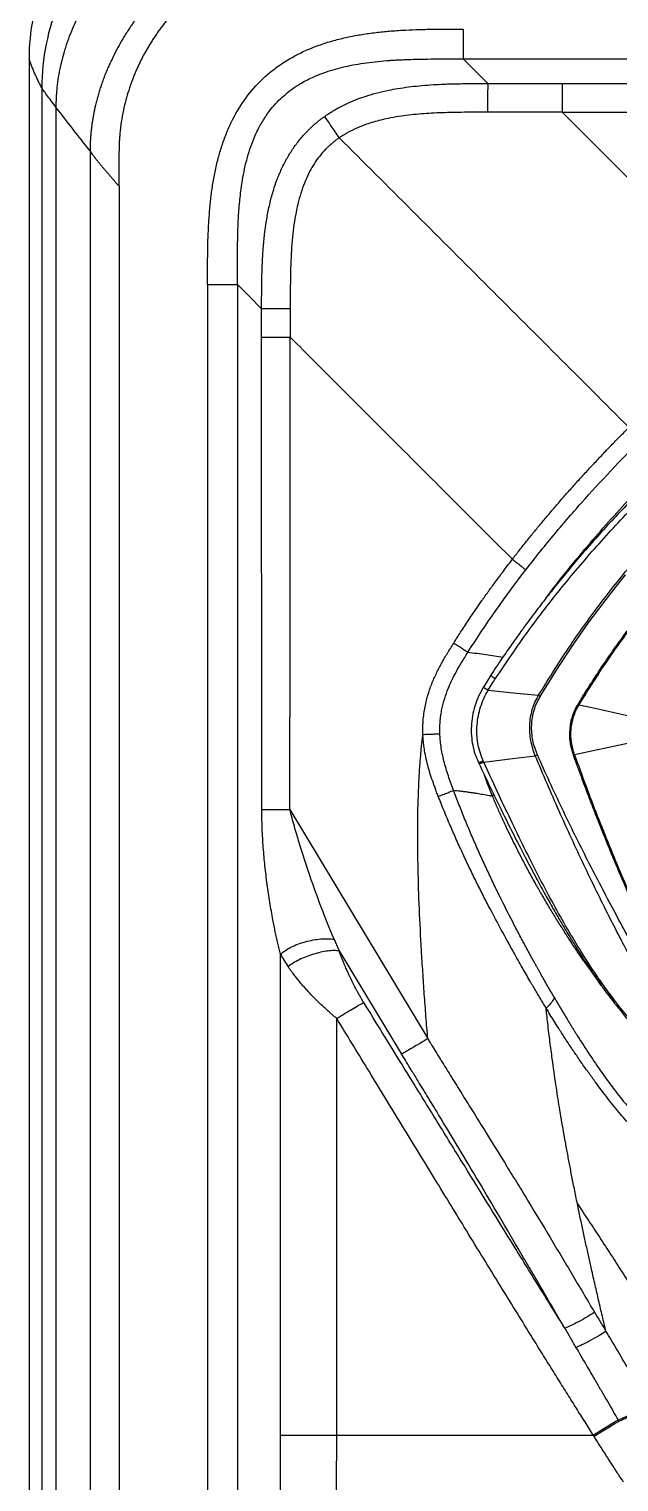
# Model space of a CAD drawing. Extents: x 0 to 84, y -21 to 126.
# Drawn here: x 0 to 8.49, y 54.56 to 75.48 of the extents above; entities that cross this region are included whole.
import ezdxf

# ---------------------------------------------------------------- set-up
doc = ezdxf.new("R2010")
doc.units = 0
doc.header["$MEASUREMENT"] = 0
doc.layers.add('1', color=4, linetype='Continuous')

# ---------------------------------------------------------------- blocks, each defined once
blk = doc.blocks.new('PRODIGY')
at = {"layer": '1', "color": 4, "linetype": 'Continuous', "lineweight": 25}
blk.add_line((0, 75.05), (0, 2.999), dxfattribs=at)
at = {"layer": '1', "color": 3, "linetype": 'Continuous', "lineweight": 25}
for p, q in [((6.248, 75.05), (39.402, 75.05)), ((6.248, 75.05), (6.603, 74.695)), ((0.184, 74.633), (0.184, 3.416)), ((0.387, 74.357), (0.387, 3.693)), ((0.878, 73.724), (0.878, 4.326)), ((1.296, 73.215), (1.296, 4.835)), ((2.57, 71.802), (2.57, 39.025)), ((3, 71.802), (3, 39.025)), ((3.348, 71.042), (3.348, 71.453)), ((3.351, 64.24), (3.348, 71.042)), ((6.646, 66.175), (6.541, 66.004)), ((7.335, 65.886), (7.36, 65.871)), ((8.614, 65.192), (7.853, 65.03)), ((6.466, 64.926), (6.475, 64.908)), ((7.288, 65.016), (7.318, 65.029)), ((7.838, 65.025), (7.852, 65.03)), ((6.672, 64.434), (6.689, 64.46)), ((3.755, 64.241), (5.74, 60.942)), ((3.621, 55.234), (3.621, 62.157)), ((4.466, 62.205), (5.364, 60.72)), ((8.078, 61.931), (8.077, 61.946)), ((4.429, 55.234), (4.429, 61.233)), ((8.492, 55.436), (8.482, 55.454)), ((3.621, 55.234), (3.621, 55.222)), ((4.429, 55.234), (8.122, 55.234))]:
    blk.add_line(p, q, dxfattribs=at)
at = {"layer": '1', "color": 3, "linetype": 'Continuous', "lineweight": 25, "flags": 128}
for points in [[(3, 71.802), (3.174, 71.628), (3.348, 71.453)], [(7.36, 65.871), (7.609, 66.271), (7.843, 66.626), (8.061, 66.937), (8.26, 67.205), (8.436, 67.432), (8.587, 67.62)], [(6.649, 66.175), (6.647, 66.176), (6.647, 66.174), (6.652, 66.17), (6.659, 66.164), (6.669, 66.157), (6.682, 66.148), (6.697, 66.138), (6.713, 66.127)], [(6.609, 65.958), (7.015, 65.918), (7.335, 65.886)], [(8.684, 65.575), (8.423, 65.633), (8.254, 65.671), (8.085, 65.709), (7.916, 65.746)], [(6.546, 64.924), (6.961, 64.975), (7.288, 65.016)], [(7.716, 56.766), (7.714, 56.769), (7.713, 56.771)]]:
    blk.add_lwpolyline(points, dxfattribs=at)
at = {"layer": '1', "color": 4, "linetype": 'Continuous', "lineweight": 25}
blk.add_open_spline([(2.999, 78.05), (2.803, 78.05), (2.41, 78.011), (1.844, 77.839), (1.322, 77.56), (0.865, 77.185), (0.489, 76.727), (0.21, 76.206), (0.039, 75.639), (0, 75.247), (0, 75.05)], degree=3, dxfattribs=at)
at = {"layer": '1', "color": 3, "linetype": 'Continuous', "lineweight": 25}
for points, knots in [([(3.416, 77.866), (3.205, 77.866), (2.993, 77.845), (2.579, 77.762), (2.375, 77.7), (1.985, 77.538), (1.798, 77.437), (1.446, 77.202), (1.118, 76.932), (0.848, 76.604), (0.613, 76.252), (0.512, 76.065), (0.35, 75.674), (0.288, 75.471), (0.205, 75.056), (0.184, 74.845), (0.184, 74.633)], [0, 0, 0, 0, 0.125, 0.125, 0.25, 0.25, 0.375, 0.375, 0.5, 0.625, 0.625, 0.75, 0.75, 0.875, 0.875, 1, 1, 1, 1]), ([(3.693, 77.663), (3.682, 77.663), (3.66, 77.663), (3.626, 77.662), (3.592, 77.661), (3.557, 77.66), (3.521, 77.658), (3.485, 77.655), (3.448, 77.652), (3.411, 77.648), (3.336, 77.64), (3.217, 77.623), (3.067, 77.592), (2.909, 77.55), (2.744, 77.498), (2.587, 77.437), (2.392, 77.35), (2.167, 77.231), (1.808, 76.998), (1.398, 76.651), (1.051, 76.242), (0.819, 75.883), (0.694, 75.646), (0.608, 75.45), (0.549, 75.296), (0.5, 75.143), (0.458, 74.985), (0.427, 74.832), (0.408, 74.704), (0.398, 74.609), (0.393, 74.543), (0.389, 74.478), (0.387, 74.417), (0.387, 74.376), (0.387, 74.357)], [0, 0, 0, 0, 0.006446, 0.013017, 0.019711, 0.026531, 0.033476, 0.040547, 0.047745, 0.055071, 0.062524, 0.09179, 0.12504, 0.152059, 0.187559, 0.226427, 0.25008, 0.312586, 0.375093, 0.499999, 0.624908, 0.687415, 0.749921, 0.781182, 0.812441, 0.846473, 0.87496, 0.908277, 0.937477, 0.950939, 0.963919, 0.97642, 0.988446, 1, 1, 1, 1]), ([(3.035, 76.872), (3.023, 76.866), (3.001, 76.856), (2.967, 76.839), (2.933, 76.822), (2.9, 76.805), (2.867, 76.788), (2.834, 76.77), (2.801, 76.752), (2.768, 76.733), (2.736, 76.714), (2.703, 76.695), (2.671, 76.676), (2.639, 76.656), (2.607, 76.636), (2.575, 76.615), (2.544, 76.594), (2.513, 76.573), (2.481, 76.551), (2.45, 76.529), (2.42, 76.507), (2.389, 76.485), (2.359, 76.462), (2.328, 76.438), (2.298, 76.415), (2.268, 76.391), (2.238, 76.366), (2.209, 76.342), (2.179, 76.317), (2.15, 76.291), (2.121, 76.266), (2.092, 76.24), (2.063, 76.213), (2.035, 76.186), (2.006, 76.159), (1.978, 76.132), (1.919, 76.074), (1.832, 75.983), (1.721, 75.857), (1.615, 75.728), (1.534, 75.618), (1.473, 75.531), (1.431, 75.468), (1.39, 75.405), (1.351, 75.341), (1.314, 75.277), (1.277, 75.212), (1.243, 75.147), (1.21, 75.081), (1.189, 75.037), (1.178, 75.015)], [0, 0, 0, 0, 0.014028, 0.028053, 0.042075, 0.056098, 0.070123, 0.084151, 0.098184, 0.112224, 0.12627, 0.140327, 0.154393, 0.168472, 0.182564, 0.196672, 0.210795, 0.224937, 0.239097, 0.253279, 0.267481, 0.281707, 0.295957, 0.310233, 0.324536, 0.338868, 0.353231, 0.367625, 0.382052, 0.396514, 0.411011, 0.425546, 0.440118, 0.454731, 0.469384, 0.48408, 0.49882, 0.562091, 0.624853, 0.687215, 0.749288, 0.777729, 0.805999, 0.834109, 0.862068, 0.889888, 0.917579, 0.945153, 0.972623, 1, 1, 1, 1]), ([(3.176, 76.512), (3.165, 76.507), (3.145, 76.498), (3.113, 76.484), (3.083, 76.47), (3.052, 76.455), (3.021, 76.44), (2.991, 76.424), (2.961, 76.408), (2.93, 76.392), (2.901, 76.376), (2.871, 76.359), (2.841, 76.342), (2.812, 76.324), (2.76, 76.293), (2.688, 76.246), (2.597, 76.183), (2.507, 76.116), (2.421, 76.047), (2.336, 75.974), (2.255, 75.899), (2.176, 75.821), (2.11, 75.752), (2.057, 75.693), (2.016, 75.644), (1.976, 75.595), (1.936, 75.546), (1.898, 75.495), (1.86, 75.444), (1.836, 75.409), (1.824, 75.392)], [0, 0, 0, 0, 0.019178, 0.038354, 0.057531, 0.07671, 0.095895, 0.115088, 0.134291, 0.153506, 0.172736, 0.191983, 0.21125, 0.230538, 0.249851, 0.312367, 0.375243, 0.437807, 0.50024, 0.562581, 0.625145, 0.687742, 0.750157, 0.785845, 0.82151, 0.857167, 0.89283, 0.928514, 0.964232, 1, 1, 1, 1]), ([(1.824, 75.392), (1.818, 75.383), (1.806, 75.364), (1.788, 75.337), (1.77, 75.309), (1.752, 75.282), (1.735, 75.254), (1.718, 75.225), (1.701, 75.197), (1.685, 75.168), (1.664, 75.132), (1.64, 75.087), (1.613, 75.035), (1.587, 74.981), (1.562, 74.928), (1.546, 74.892), (1.538, 74.874)], [0, 0, 0, 0, 0.05543, 0.110875, 0.16634, 0.221832, 0.277356, 0.33292, 0.38853, 0.44419, 0.499909, 0.600347, 0.700538, 0.800519, 0.900327, 1, 1, 1, 1]), ([(2.57, 71.802), (2.57, 71.871), (2.57, 72.008), (2.571, 72.219), (2.575, 72.424), (2.583, 72.631), (2.596, 72.83), (2.615, 73.033), (2.641, 73.229), (2.676, 73.424), (2.72, 73.613), (2.774, 73.797), (2.838, 73.974), (2.937, 74.199), (3.089, 74.458), (3.28, 74.687), (3.454, 74.845), (3.643, 74.991), (3.906, 75.144), (4.193, 75.259), (4.437, 75.33), (4.626, 75.373), (4.821, 75.408), (5.017, 75.434), (5.22, 75.454), (5.419, 75.466), (5.626, 75.474), (5.831, 75.478), (6.041, 75.48), (6.179, 75.48), (6.248, 75.48)], [0, 0, 0, 0, 0.033346, 0.066619, 0.101642, 0.132793, 0.166579, 0.1982, 0.231145, 0.262299, 0.294064, 0.324669, 0.355362, 0.384929, 0.44333, 0.499987, 0.528386, 0.55692, 0.615118, 0.675319, 0.705812, 0.737692, 0.768916, 0.801827, 0.833366, 0.867208, 0.898416, 0.933379, 0.966658, 1, 1, 1, 1]), ([(6.248, 75.48), (6.248, 75.435), (6.248, 75.39), (6.248, 75.304), (6.248, 75.262), (6.248, 75.186), (6.248, 75.152), (6.248, 75.094), (6.248, 75.069), (6.248, 75.05)], [0, 0, 0, 0, 0.25, 0.25, 0.5, 0.5, 0.75, 0.75, 1, 1, 1, 1]), ([(0.184, 74.633), (0.179, 74.643), (0.169, 74.661), (0.154, 74.689), (0.14, 74.716), (0.126, 74.744), (0.113, 74.772), (0.1, 74.799), (0.087, 74.827), (0.075, 74.855), (0.063, 74.883), (0.052, 74.91), (0.041, 74.938), (0.03, 74.966), (0.02, 74.994), (0.01, 75.022), (0.003, 75.041), (0, 75.05)], [0, 0, 0, 0, 0.066019, 0.132131, 0.198335, 0.264633, 0.331022, 0.397505, 0.464079, 0.530746, 0.597506, 0.664358, 0.731302, 0.798338, 0.865467, 0.932687, 1, 1, 1, 1]), ([(1.178, 75.015), (1.173, 75.004), (1.162, 74.98), (1.146, 74.946), (1.131, 74.911), (1.116, 74.876), (1.102, 74.841), (1.088, 74.806), (1.075, 74.771), (1.062, 74.736), (1.049, 74.701), (1.037, 74.666), (1.026, 74.631), (1.014, 74.596), (1.004, 74.561), (0.993, 74.526), (0.983, 74.491), (0.974, 74.455), (0.965, 74.42), (0.955, 74.379), (0.944, 74.331), (0.933, 74.277), (0.923, 74.223), (0.914, 74.168), (0.905, 74.114), (0.898, 74.059), (0.892, 74.003), (0.887, 73.948), (0.883, 73.892), (0.88, 73.836), (0.878, 73.78), (0.878, 73.742), (0.878, 73.724)], [0, 0, 0, 0, 0.028661, 0.057205, 0.085636, 0.113958, 0.142175, 0.170288, 0.1983, 0.226212, 0.254027, 0.281748, 0.30938, 0.336927, 0.364395, 0.391788, 0.419109, 0.446361, 0.473545, 0.500663, 0.541918, 0.583188, 0.624502, 0.665872, 0.707295, 0.748802, 0.790405, 0.832101, 0.873916, 0.91586, 0.957908, 1, 1, 1, 1]), ([(3, 71.802), (3, 71.84), (3, 71.914), (3, 72.02), (3, 72.117), (3, 72.204), (3.001, 72.283), (3.002, 72.352), (3.003, 72.413), (3.004, 72.466), (3.005, 72.509), (3.006, 72.545), (3.007, 72.572), (3.007, 72.591), (3.01, 72.678), (3.018, 72.842), (3.04, 73.088), (3.072, 73.313), (3.111, 73.509), (3.167, 73.722), (3.236, 73.911), (3.327, 74.096), (3.403, 74.223), (3.498, 74.349), (3.591, 74.451), (3.689, 74.541), (3.79, 74.62), (3.919, 74.704), (4.043, 74.768), (4.169, 74.823), (4.324, 74.881), (4.556, 74.945), (4.864, 74.999), (5.086, 75.021), (5.223, 75.031), (5.274, 75.034), (5.356, 75.038), (5.47, 75.043), (5.616, 75.047), (5.795, 75.049), (6.01, 75.05), (6.165, 75.05), (6.248, 75.05)], [0, 0, 0, 0, 0.020703, 0.039696, 0.057014, 0.072686, 0.086742, 0.099207, 0.110109, 0.119469, 0.127309, 0.133647, 0.138498, 0.141873, 0.14378, 0.185667, 0.230083, 0.276529, 0.307568, 0.337634, 0.394803, 0.41548, 0.448451, 0.474342, 0.499973, 0.522741, 0.545709, 0.569074, 0.605169, 0.620657, 0.642874, 0.694169, 0.750084, 0.810586, 0.814429, 0.823649, 0.83834, 0.858643, 0.884737, 0.916835, 0.955171, 1, 1, 1, 1]), ([(1.538, 74.874), (1.534, 74.865), (1.526, 74.847), (1.515, 74.819), (1.504, 74.792), (1.493, 74.764), (1.477, 74.722), (1.457, 74.667), (1.426, 74.573), (1.391, 74.454), (1.355, 74.303), (1.326, 74.142), (1.31, 74.009), (1.302, 73.911), (1.298, 73.848), (1.296, 73.785), (1.296, 73.743), (1.296, 73.722)], [0, 0, 0, 0, 0.0248, 0.049697, 0.074693, 0.099789, 0.124988, 0.187651, 0.249576, 0.375255, 0.500511, 0.644276, 0.786705, 0.840088, 0.893413, 0.946708, 1, 1, 1, 1]), ([(4.256, 74.222), (4.263, 74.227), (4.279, 74.238), (4.302, 74.254), (4.326, 74.269), (4.35, 74.285), (4.375, 74.3), (4.401, 74.316), (4.427, 74.331), (4.454, 74.346), (4.51, 74.376), (4.603, 74.421), (4.726, 74.472), (4.864, 74.52), (5.013, 74.563), (5.165, 74.598), (5.367, 74.635), (5.567, 74.66), (5.779, 74.677), (5.959, 74.687), (6.158, 74.693), (6.38, 74.695), (6.528, 74.695), (6.603, 74.695)], [0, 0, 0, 0, 0.011321, 0.022822, 0.03451, 0.04639, 0.058468, 0.07075, 0.083241, 0.095947, 0.108874, 0.161717, 0.222613, 0.273937, 0.341765, 0.413145, 0.466016, 0.594711, 0.662246, 0.727172, 0.816963, 0.907975, 1, 1, 1, 1]), ([(6.603, 74.695), (6.603, 74.674), (6.603, 74.648), (6.602, 74.589), (6.602, 74.555), (6.602, 74.484), (6.602, 74.445), (6.602, 74.365), (6.602, 74.323), (6.601, 74.282)], [0, 0, 0, 0, 0.25, 0.25, 0.5, 0.5, 0.75, 0.75, 1, 1, 1, 1]), ([(6.603, 74.695), (6.687, 74.695), (6.866, 74.695), (7.118, 74.694), (7.391, 74.694), (7.57, 74.694), (7.676, 74.694)], [0, 0, 0, 0, 0.236028, 0.498661, 0.703823, 1, 1, 1, 1]), ([(7.676, 74.694), (8.939, 74.693), (11.337, 74.692), (13.736, 74.69), (14.873, 74.689)], [0, 0, 0, 0, 0.526167, 1, 1, 1, 1]), ([(7.676, 74.694), (7.676, 74.673), (7.676, 74.647), (7.676, 74.588), (7.676, 74.555), (7.676, 74.483), (7.676, 74.445), (7.676, 74.365), (7.676, 74.324), (7.676, 74.282)], [0, 0, 0, 0, 0.25, 0.25, 0.5, 0.5, 0.75, 0.75, 1, 1, 1, 1]), ([(0.386, 74.357), (0.363, 74.387), (0.316, 74.449), (0.255, 74.53), (0.204, 74.6), (0.19, 74.622), (0.184, 74.633)], [0, 0, 0, 0, 0.250447, 0.500724, 0.750678, 1, 1, 1, 1]), ([(6.601, 74.282), (6.546, 74.281), (6.435, 74.281), (6.268, 74.281), (6.107, 74.278), (5.948, 74.274), (5.797, 74.268), (5.647, 74.258), (5.503, 74.244), (5.356, 74.226), (5.21, 74.201), (5.075, 74.172), (4.959, 74.141), (4.875, 74.114), (4.811, 74.09), (4.763, 74.072), (4.717, 74.052), (4.672, 74.031), (4.628, 74.01), (4.586, 73.987), (4.545, 73.964), (4.505, 73.939), (4.479, 73.922), (4.466, 73.913)], [0, 0, 0, 0, 0.075827, 0.150769, 0.227815, 0.295964, 0.367743, 0.434343, 0.501757, 0.56499, 0.636405, 0.703796, 0.752943, 0.800073, 0.823697, 0.846926, 0.869777, 0.892268, 0.914417, 0.936244, 0.957769, 0.979013, 1, 1, 1, 1]), ([(7.676, 74.282), (7.65, 74.282), (7.547, 74.282), (7.368, 74.282), (7.125, 74.282), (6.869, 74.282), (6.691, 74.282), (6.601, 74.282)], [0, 0, 0, 0, 0.0723104, 0.2874142, 0.501148, 0.7505739, 1, 1, 1, 1]), ([(7.676, 74.282), (8.264, 74.282), (9.448, 74.282), (11.009, 74.283), (12.82, 74.283), (14.035, 74.283), (14.872, 74.283)], [0, 0, 0, 0, 0.2451601, 0.4935115, 0.6509115, 1, 1, 1, 1]), ([(10.536, 71.422), (10.061, 71.898), (9.585, 72.373), (8.632, 73.326), (8.154, 73.804), (7.676, 74.282)], [0, 0, 0, 0, 0.5, 0.5, 1, 1, 1, 1]), ([(3.348, 71.453), (3.348, 71.49), (3.348, 71.564), (3.349, 71.674), (3.35, 71.782), (3.352, 71.925), (3.358, 72.101), (3.373, 72.377), (3.403, 72.649), (3.452, 72.91), (3.499, 73.102), (3.557, 73.281), (3.627, 73.451), (3.703, 73.604), (3.793, 73.751), (3.892, 73.885), (3.976, 73.979), (4.037, 74.04), (4.07, 74.072), (4.105, 74.103), (4.141, 74.134), (4.178, 74.164), (4.216, 74.194), (4.243, 74.213), (4.256, 74.222)], [0, 0, 0, 0, 0.03639, 0.072502, 0.108323, 0.143837, 0.212816, 0.282731, 0.416946, 0.481941, 0.545306, 0.61258, 0.666678, 0.727256, 0.781103, 0.837036, 0.890727, 0.905981, 0.921322, 0.936768, 0.95234, 0.968055, 0.983935, 1, 1, 1, 1]), ([(4.466, 73.913), (4.446, 73.943), (4.426, 73.972), (4.387, 74.029), (4.368, 74.057), (4.332, 74.11), (4.315, 74.136), (4.283, 74.182), (4.269, 74.203), (4.256, 74.222)], [0, 0, 0, 0, 0.25, 0.25, 0.5, 0.5, 0.75, 0.75, 1, 1, 1, 1]), ([(4.466, 73.913), (4.46, 73.909), (4.447, 73.9), (4.428, 73.886), (4.409, 73.872), (4.39, 73.857), (4.372, 73.842), (4.354, 73.827), (4.337, 73.812), (4.319, 73.796), (4.302, 73.78), (4.286, 73.764), (4.244, 73.723), (4.182, 73.652), (4.105, 73.544), (4.036, 73.426), (3.975, 73.295), (3.922, 73.153), (3.877, 73), (3.841, 72.835), (3.812, 72.662), (3.791, 72.479), (3.776, 72.288), (3.767, 72.088), (3.762, 71.883), (3.76, 71.671), (3.76, 71.527), (3.76, 71.454)], [0, 0, 0, 0, 0.008924, 0.017815, 0.026676, 0.035508, 0.044316, 0.053102, 0.061869, 0.070619, 0.079356, 0.088082, 0.0968, 0.145052, 0.194161, 0.245633, 0.299256, 0.356046, 0.416107, 0.478661, 0.54561, 0.613219, 0.686795, 0.761304, 0.83821, 0.917337, 1, 1, 1, 1]), ([(8.636, 69.744), (8.29, 70.09), (7.944, 70.436), (7.25, 71.13), (6.903, 71.477), (6.208, 72.172), (5.86, 72.52), (5.163, 73.217), (4.815, 73.565), (4.466, 73.913)], [0, 0, 0, 0, 0.25, 0.25, 0.5, 0.5, 0.75, 0.75, 1, 1, 1, 1]), ([(1.077, 73.469), (1.072, 73.475), (1.062, 73.488), (1.046, 73.506), (1.03, 73.525), (1.015, 73.544), (0.999, 73.563), (0.983, 73.583), (0.964, 73.607), (0.942, 73.635), (0.918, 73.667), (0.897, 73.696), (0.884, 73.715), (0.878, 73.724)], [0, 0, 0, 0, 0.072087, 0.14534, 0.219759, 0.295339, 0.37208, 0.449976, 0.529024, 0.659498, 0.781542, 0.895065, 1, 1, 1, 1]), ([(1.296, 73.215), (1.292, 73.219), (1.284, 73.229), (1.269, 73.247), (1.248, 73.271), (1.224, 73.3), (1.196, 73.331), (1.169, 73.363), (1.139, 73.398), (1.108, 73.433), (1.088, 73.457), (1.077, 73.469)], [0, 0, 0, 0, 0.047198, 0.11512, 0.203968, 0.336569, 0.446976, 0.578614, 0.714652, 0.85511, 1, 1, 1, 1]), ([(2.57, 71.802), (2.613, 71.802), (2.656, 71.802), (2.74, 71.802), (2.78, 71.802), (2.855, 71.802), (2.89, 71.802), (2.951, 71.802), (2.978, 71.802), (3, 71.802)], [0, 0, 0, 0, 0.25, 0.25, 0.5, 0.5, 0.75, 0.75, 1, 1, 1, 1]), ([(12.611, 71.719), (12.532, 71.675), (12.385, 71.592), (12.183, 71.473), (12.015, 71.372), (11.879, 71.287), (11.657, 71.147), (11.226, 70.863), (10.619, 70.427), (9.953, 69.895), (9.369, 69.381), (8.837, 68.871), (8.355, 68.369), (7.98, 67.946), (7.703, 67.613), (7.519, 67.385), (7.378, 67.204), (7.27, 67.061), (7.181, 66.942), (7.072, 66.794), (6.945, 66.615), (6.8, 66.407), (6.7, 66.256), (6.646, 66.175)], [0, 0, 0, 0, 0.033203, 0.061622, 0.085458, 0.10469, 0.120114, 0.181266, 0.292931, 0.392551, 0.492182, 0.576755, 0.661373, 0.745916, 0.78311, 0.81961, 0.852831, 0.866767, 0.884898, 0.907264, 0.933869, 0.964716, 1, 1, 1, 1]), ([(6.713, 66.127), (6.866, 66.353), (7.172, 66.804), (7.672, 67.451), (8.201, 68.074), (8.76, 68.672), (9.314, 69.211), (9.855, 69.695), (10.38, 70.129), (10.922, 70.543), (11.482, 70.934), (12.056, 71.305), (12.451, 71.531), (12.649, 71.644)], [0, 0, 0, 0, 0.100069, 0.199912, 0.299747, 0.399786, 0.499826, 0.583023, 0.66622, 0.749552, 0.833045, 0.916506, 1, 1, 1, 1]), ([(3.348, 71.453), (3.369, 71.454), (3.395, 71.454), (3.454, 71.454), (3.487, 71.454), (3.559, 71.454), (3.597, 71.454), (3.677, 71.454), (3.718, 71.454), (3.76, 71.454)], [0, 0, 0, 0, 0.25, 0.25, 0.5, 0.5, 0.75, 0.75, 1, 1, 1, 1]), ([(3.348, 71.042), (3.37, 71.042), (3.395, 71.042), (3.454, 71.042), (3.487, 71.042), (3.559, 71.042), (3.597, 71.042), (3.677, 71.042), (3.718, 71.042), (3.76, 71.042)], [0, 0, 0, 0, 0.25, 0.25, 0.5, 0.5, 0.75, 0.75, 1, 1, 1, 1]), ([(3.755, 64.241), (3.756, 64.534), (3.756, 64.826), (3.756, 65.405), (3.757, 65.692), (3.757, 66.265), (3.757, 66.549), (3.758, 67.118), (3.758, 67.401), (3.758, 67.967), (3.758, 68.249), (3.759, 68.813), (3.759, 69.094), (3.759, 69.935), (3.759, 70.491), (3.76, 71.042)], [0, 0, 0, 0, 0.125, 0.125, 0.25, 0.25, 0.375, 0.375, 0.5, 0.5, 0.625, 0.625, 0.75, 0.75, 1, 1, 1, 1]), ([(6.958, 67.844), (6.675, 68.127), (6.12, 68.682), (5.304, 69.498), (4.521, 70.281), (4.01, 70.792), (3.76, 71.042)], [0, 0, 0, 0, 0.265477, 0.520687, 0.765552, 1, 1, 1, 1]), ([(7.335, 65.886), (7.468, 66.101), (7.734, 66.531), (8.173, 67.149), (8.643, 67.743), (9.145, 68.306), (9.677, 68.838), (10.243, 69.334), (10.839, 69.797), (11.464, 70.225), (12.11, 70.622), (12.558, 70.857), (12.781, 70.975)], [0, 0, 0, 0, 0.100262, 0.200594, 0.300842, 0.400493, 0.499762, 0.599107, 0.699009, 0.799378, 0.89967, 1, 1, 1, 1]), ([(7.902, 65.755), (7.91, 65.769), (7.933, 65.805), (7.973, 65.871), (8.021, 65.948), (8.068, 66.022), (8.108, 66.086), (8.147, 66.146), (8.187, 66.207), (8.259, 66.316), (8.365, 66.47), (8.541, 66.719), (8.762, 67.014), (9.048, 67.37), (9.364, 67.736), (9.711, 68.105), (10.106, 68.488), (10.555, 68.882), (11.063, 69.281), (11.535, 69.613), (11.959, 69.886), (12.233, 70.05), (12.414, 70.154), (12.498, 70.201), (12.583, 70.248), (12.666, 70.293), (12.752, 70.339), (12.836, 70.383), (12.895, 70.413), (12.922, 70.427)], [0, 0, 0, 0, 0.0070154, 0.0183633, 0.0334229, 0.0458502, 0.0564362, 0.0659719, 0.0767348, 0.0876127, 0.1225496, 0.1573381, 0.2190684, 0.2814673, 0.3546836, 0.4272194, 0.5001153, 0.5918224, 0.6850474, 0.7791456, 0.8408839, 0.9031276, 0.9169639, 0.9307217, 0.945004, 0.9589917, 0.971501, 0.9868277, 1, 1, 1, 1]), ([(7.916, 65.746), (8.039, 65.943), (8.285, 66.337), (8.693, 66.903), (9.128, 67.446), (9.591, 67.962), (10.083, 68.448), (10.603, 68.903), (11.15, 69.327), (11.722, 69.72), (12.315, 70.086), (12.725, 70.303), (12.93, 70.412)], [0, 0, 0, 0, 0.100345, 0.20059, 0.300906, 0.400755, 0.500092, 0.599381, 0.699069, 0.799349, 0.899659, 1, 1, 1, 1]), ([(6.958, 67.844), (6.974, 67.865), (7.008, 67.909), (7.059, 67.974), (7.111, 68.04), (7.163, 68.105), (7.215, 68.17), (7.268, 68.235), (7.322, 68.301), (7.376, 68.366), (7.431, 68.431), (7.486, 68.496), (7.541, 68.561), (7.597, 68.627), (7.653, 68.692), (7.71, 68.757), (7.788, 68.845), (7.887, 68.956), (8.008, 69.089), (8.131, 69.221), (8.255, 69.353), (8.38, 69.484), (8.507, 69.614), (8.593, 69.701), (8.636, 69.744)], [0, 0, 0, 0, 0.032557, 0.065231, 0.09802, 0.130927, 0.163952, 0.197096, 0.230359, 0.263742, 0.297245, 0.33087, 0.364617, 0.398487, 0.43248, 0.466598, 0.50084, 0.571439, 0.642265, 0.713324, 0.784621, 0.856162, 0.927954, 1, 1, 1, 1]), ([(7.15, 67.691), (7.278, 67.857), (7.409, 68.02), (7.677, 68.342), (7.813, 68.5), (8.229, 68.969), (8.516, 69.273), (8.811, 69.569)], [0, 0, 0, 0, 0.25, 0.25, 0.5, 0.5, 1, 1, 1, 1]), ([(7.441, 67.284), (7.465, 67.316), (7.609, 67.512), (7.957, 67.941), (8.494, 68.565), (8.928, 69.01), (9.146, 69.234)], [0, 0, 0, 0, 0.047093, 0.281109, 0.638775, 1, 1, 1, 1]), ([(6.113, 66.638), (6.127, 66.659), (6.155, 66.705), (6.202, 66.777), (6.255, 66.859), (6.336, 66.981), (6.425, 67.112), (6.526, 67.259), (6.615, 67.384), (6.708, 67.512), (6.796, 67.63), (6.878, 67.74), (6.932, 67.81), (6.958, 67.844)], [0, 0, 0, 0, 0.050909, 0.109372, 0.175409, 0.249039, 0.407754, 0.498651, 0.612822, 0.720077, 0.820378, 0.913695, 1, 1, 1, 1]), ([(7.15, 67.691), (7.143, 67.697), (7.133, 67.706), (7.107, 67.726), (7.092, 67.739), (7.058, 67.766), (7.039, 67.78), (6.999, 67.811), (6.979, 67.827), (6.958, 67.844)], [0, 0, 0, 0, 0.25, 0.25, 0.5, 0.5, 0.75, 0.75, 1, 1, 1, 1]), ([(5.67, 65.323), (5.67, 65.331), (5.669, 65.348), (5.669, 65.372), (5.669, 65.397), (5.669, 65.421), (5.67, 65.446), (5.671, 65.471), (5.672, 65.495), (5.674, 65.52), (5.678, 65.57), (5.687, 65.646), (5.704, 65.743), (5.727, 65.836), (5.76, 65.951), (5.81, 66.086), (5.879, 66.236), (5.941, 66.352), (5.993, 66.442), (6.03, 66.504), (6.07, 66.57), (6.097, 66.612), (6.113, 66.638)], [0, 0, 0, 0, 0.017415, 0.034836, 0.052266, 0.069709, 0.087167, 0.104644, 0.122144, 0.139668, 0.157222, 0.229189, 0.301386, 0.36648, 0.433017, 0.555552, 0.671727, 0.783631, 0.835251, 0.892956, 0.935432, 1, 1, 1, 1]), ([(6.113, 66.638), (6.136, 66.624), (6.158, 66.61), (6.2, 66.583), (6.22, 66.57), (6.256, 66.547), (6.273, 66.536), (6.3, 66.518), (6.31, 66.511), (6.318, 66.506)], [0, 0, 0, 0, 0.25, 0.25, 0.5, 0.5, 0.75, 0.75, 1, 1, 1, 1]), ([(5.914, 65.332), (5.914, 65.34), (5.914, 65.355), (5.913, 65.379), (5.913, 65.402), (5.914, 65.425), (5.915, 65.448), (5.916, 65.471), (5.917, 65.493), (5.919, 65.518), (5.923, 65.555), (5.928, 65.597), (5.935, 65.644), (5.951, 65.724), (5.98, 65.839), (6.023, 65.957), (6.063, 66.051), (6.102, 66.132), (6.156, 66.237), (6.23, 66.365), (6.287, 66.456), (6.318, 66.506)], [0, 0, 0, 0, 0.018664, 0.037197, 0.05559, 0.073837, 0.091934, 0.109877, 0.127664, 0.145293, 0.17006, 0.214428, 0.248122, 0.281237, 0.408266, 0.529986, 0.579121, 0.650551, 0.744121, 0.860411, 1, 1, 1, 1]), ([(6.318, 66.506), (6.406, 66.496), (6.575, 66.477), (6.741, 66.45), (6.821, 66.436)], [0, 0, 0, 0, 0.517405, 1, 1, 1, 1]), ([(6.609, 65.959), (6.628, 65.99), (6.662, 66.047), (6.697, 66.103), (6.713, 66.127)], [0, 0, 0, 0, 0.56, 1, 1, 1, 1]), ([(6.544, 66.01), (6.519, 65.965), (6.469, 65.875), (6.416, 65.732), (6.381, 65.588), (6.365, 65.445), (6.366, 65.305), (6.384, 65.17), (6.416, 65.043), (6.45, 64.964), (6.466, 64.926)], [0, 0, 0, 0, 0.137272, 0.2718, 0.401579, 0.528569, 0.652443, 0.772747, 0.888658, 1, 1, 1, 1]), ([(6.538, 64.942), (6.522, 64.983), (6.489, 65.065), (6.459, 65.195), (6.445, 65.328), (6.448, 65.46), (6.466, 65.591), (6.499, 65.719), (6.545, 65.842), (6.588, 65.92), (6.609, 65.958)], [0, 0, 0, 0, 0.126235, 0.252469, 0.378245, 0.50356, 0.627704, 0.75127, 0.876501, 1, 1, 1, 1]), ([(6.543, 66.004), (6.542, 66.004), (6.539, 66.005), (6.545, 66), (6.553, 65.994), (6.564, 65.987), (6.582, 65.975), (6.598, 65.965), (6.609, 65.959)], [0, 0, 0, 0, 0.238958, 0.368041, 0.499998, 0.63196, 0.761039, 1, 1, 1, 1]), ([(6.609, 65.958), (6.598, 65.965), (6.582, 65.974), (6.564, 65.986), (6.553, 65.994), (6.545, 65.999), (6.541, 66.003), (6.541, 66.003), (6.542, 66.003)], [0, 0, 0, 0, 0.290504, 0.447428, 0.607838, 0.768243, 0.925113, 1, 1, 1, 1]), ([(6.609, 65.959), (6.609, 65.959), (6.609, 65.958), (6.608, 65.958), (6.608, 65.958)], [0, 0, 0, 0, 0.56117, 1, 1, 1, 1]), ([(7.288, 65.016), (7.274, 65.051), (7.248, 65.122), (7.214, 65.269), (7.203, 65.42), (7.218, 65.57), (7.243, 65.68), (7.28, 65.787), (7.317, 65.853), (7.335, 65.886)], [0, 0, 0, 0, 0.125715, 0.251319, 0.500683, 0.625644, 0.750732, 0.875039, 1, 1, 1, 1]), ([(7.318, 65.029), (7.305, 65.063), (7.277, 65.131), (7.242, 65.273), (7.23, 65.42), (7.245, 65.565), (7.269, 65.672), (7.306, 65.775), (7.342, 65.839), (7.36, 65.871)], [0, 0, 0, 0, 0.126, 0.251619, 0.501188, 0.626194, 0.751175, 0.875146, 1, 1, 1, 1]), ([(7.838, 65.025), (7.82, 65.085), (7.785, 65.206), (7.781, 65.397), (7.811, 65.553), (7.855, 65.672), (7.886, 65.727), (7.902, 65.755)], [0, 0, 0, 0, 0.250616, 0.500738, 0.74975, 0.874802, 1, 1, 1, 1]), ([(7.852, 65.03), (7.835, 65.09), (7.8, 65.208), (7.797, 65.396), (7.827, 65.549), (7.871, 65.665), (7.901, 65.719), (7.916, 65.746)], [0, 0, 0, 0, 0.251367, 0.501782, 0.750726, 0.87556, 1, 1, 1, 1]), ([(7.902, 65.755), (7.904, 65.753), (7.909, 65.75), (7.914, 65.747), (7.916, 65.746)], [0, 0, 0, 0, 0.559878, 1, 1, 1, 1]), ([(5.74, 60.942), (5.736, 60.995), (5.727, 61.103), (5.714, 61.263), (5.702, 61.423), (5.69, 61.582), (5.679, 61.741), (5.669, 61.899), (5.659, 62.056), (5.64, 62.36), (5.618, 62.803), (5.599, 63.374), (5.593, 63.916), (5.6, 64.346), (5.614, 64.67), (5.625, 64.855), (5.636, 64.989), (5.643, 65.075), (5.651, 65.16), (5.66, 65.242), (5.667, 65.296), (5.67, 65.323)], [0, 0, 0, 0, 0.036869, 0.073574, 0.110118, 0.146501, 0.182727, 0.218797, 0.254715, 0.290481, 0.426575, 0.55815, 0.68139, 0.797072, 0.851472, 0.903483, 0.923649, 0.943382, 0.962684, 0.981556, 1, 1, 1, 1]), ([(5.67, 65.323), (5.696, 65.324), (5.723, 65.325), (5.773, 65.327), (5.797, 65.327), (5.84, 65.329), (5.859, 65.33), (5.891, 65.331), (5.905, 65.332), (5.914, 65.332)], [0, 0, 0, 0, 0.25, 0.25, 0.5, 0.5, 0.75, 0.75, 1, 1, 1, 1]), ([(5.891, 64.431), (5.883, 64.452), (5.869, 64.488), (5.848, 64.542), (5.83, 64.593), (5.803, 64.67), (5.772, 64.764), (5.738, 64.881), (5.71, 64.996), (5.694, 65.089), (5.684, 65.155), (5.679, 65.198), (5.675, 65.24), (5.672, 65.282), (5.671, 65.309), (5.67, 65.323)], [0, 0, 0, 0, 0.074281, 0.123321, 0.189642, 0.249597, 0.387393, 0.511483, 0.645362, 0.771032, 0.817955, 0.864351, 0.910192, 0.95543, 1, 1, 1, 1]), ([(6.111, 64.519), (6.11, 64.521), (6.109, 64.523), (6.107, 64.528), (6.106, 64.53), (6.104, 64.537), (6.102, 64.541), (6.098, 64.554), (6.095, 64.562), (6.085, 64.588), (6.079, 64.605), (6.061, 64.656), (6.048, 64.691), (6.013, 64.796), (5.992, 64.867), (5.964, 64.975), (5.956, 65.01), (5.942, 65.081), (5.936, 65.115), (5.926, 65.182), (5.923, 65.214), (5.917, 65.275), (5.915, 65.304), (5.914, 65.332)], [0, 0, 0, 0, 0.007812, 0.007812, 0.015625, 0.015625, 0.03125, 0.03125, 0.0625, 0.0625, 0.125, 0.125, 0.25, 0.25, 0.5, 0.5, 0.625, 0.625, 0.75, 0.75, 0.875, 0.875, 1, 1, 1, 1]), ([(6.466, 64.926), (6.467, 64.925), (6.469, 64.923), (6.477, 64.923), (6.489, 64.925), (6.504, 64.929), (6.52, 64.935), (6.532, 64.94), (6.538, 64.942)], [0, 0, 0, 0, 0.164562, 0.339632, 0.514703, 0.685435, 0.848091, 1, 1, 1, 1]), ([(6.474, 64.909), (6.475, 64.908), (6.477, 64.906), (6.485, 64.905), (6.497, 64.907), (6.512, 64.911), (6.528, 64.917), (6.54, 64.921), (6.546, 64.924)], [0, 0, 0, 0, 0.165587, 0.340264, 0.514997, 0.685502, 0.848064, 1, 1, 1, 1]), ([(6.474, 64.909), (6.535, 64.781), (6.657, 64.525), (6.835, 64.159), (7.005, 63.82), (7.16, 63.518), (7.301, 63.253), (7.427, 63.023), (7.538, 62.824), (7.638, 62.651), (7.719, 62.515), (7.783, 62.408), (7.833, 62.326), (7.88, 62.251), (7.922, 62.184), (7.964, 62.119), (8.011, 62.047), (8.068, 61.959), (8.141, 61.851), (8.227, 61.726), (8.327, 61.587), (8.441, 61.436), (8.565, 61.28), (8.698, 61.122), (8.784, 61.033), (8.828, 60.986)], [0, 0, 0, 0, 0.076963, 0.154073, 0.224836, 0.28925, 0.347497, 0.398796, 0.444305, 0.484589, 0.521362, 0.543326, 0.563782, 0.582739, 0.600203, 0.616182, 0.633966, 0.657872, 0.687924, 0.724152, 0.766643, 0.815573, 0.871049, 0.932451, 1, 1, 1, 1]), ([(6.546, 64.924), (6.545, 64.927), (6.542, 64.933), (6.539, 64.939), (6.538, 64.942)], [0, 0, 0, 0, 0.559967, 1, 1, 1, 1]), ([(8.894, 60.963), (8.836, 61.021), (8.719, 61.138), (8.528, 61.364), (8.33, 61.623), (8.129, 61.911), (7.927, 62.226), (7.725, 62.565), (7.524, 62.924), (7.325, 63.299), (7.129, 63.689), (6.934, 64.091), (6.74, 64.503), (6.611, 64.784), (6.546, 64.924)], [0, 0, 0, 0, 0.083648, 0.167746, 0.251461, 0.334457, 0.417447, 0.500935, 0.584376, 0.667336, 0.750217, 0.833366, 0.916826, 1, 1, 1, 1]), ([(9.189, 61.165), (9.165, 61.205), (9.117, 61.284), (9.035, 61.422), (8.946, 61.579), (8.846, 61.76), (8.736, 61.964), (8.615, 62.191), (8.486, 62.438), (8.337, 62.729), (8.17, 63.064), (7.988, 63.441), (7.808, 63.826), (7.63, 64.219), (7.456, 64.615), (7.344, 64.882), (7.288, 65.016)], [0, 0, 0, 0, 0.06234, 0.124818, 0.187363, 0.250453, 0.313852, 0.376637, 0.439459, 0.502671, 0.586016, 0.668823, 0.751617, 0.834542, 0.917364, 1, 1, 1, 1]), ([(9.241, 61.229), (9.219, 61.27), (9.176, 61.352), (9.103, 61.495), (9.019, 61.656), (8.924, 61.84), (8.815, 62.047), (8.693, 62.275), (8.562, 62.52), (8.409, 62.807), (8.235, 63.134), (8.046, 63.5), (7.858, 63.874), (7.673, 64.254), (7.492, 64.639), (7.376, 64.899), (7.318, 65.029)], [0, 0, 0, 0, 0.062319, 0.124752, 0.187451, 0.250906, 0.314486, 0.37751, 0.44061, 0.503896, 0.587131, 0.669779, 0.75236, 0.835034, 0.917583, 1, 1, 1, 1]), ([(9.378, 61.4), (9.375, 61.406), (9.358, 61.442), (9.326, 61.512), (9.281, 61.601), (9.237, 61.69), (9.195, 61.779), (9.147, 61.884), (9.089, 62.007), (9.02, 62.15), (8.945, 62.316), (8.867, 62.49), (8.782, 62.68), (8.692, 62.885), (8.596, 63.105), (8.499, 63.332), (8.402, 63.563), (8.304, 63.802), (8.216, 64.02), (8.141, 64.211), (8.076, 64.38), (8.009, 64.558), (7.942, 64.736), (7.884, 64.892), (7.852, 64.985), (7.838, 65.025)], [0, 0, 0, 0, 0.009738, 0.054601, 0.100033, 0.132056, 0.170263, 0.205637, 0.248795, 0.300159, 0.346151, 0.397485, 0.446642, 0.498592, 0.555879, 0.611206, 0.664279, 0.721091, 0.779345, 0.816198, 0.852883, 0.894557, 0.93795, 0.973138, 1, 1, 1, 1]), ([(7.853, 65.03), (7.906, 64.883), (8.012, 64.588), (8.179, 64.151), (8.352, 63.722), (8.526, 63.302), (8.681, 62.948), (8.809, 62.656), (8.913, 62.425), (9.009, 62.206), (9.111, 61.989), (9.204, 61.772), (9.299, 61.571), (9.352, 61.457), (9.378, 61.4)], [0, 0, 0, 0, 0.0993044, 0.1988023, 0.2983846, 0.3983175, 0.4984055, 0.5609174, 0.6237893, 0.6873655, 0.750255, 0.8333895, 0.9165324, 1, 1, 1, 1]), ([(6.672, 64.434), (6.645, 64.497), (6.603, 64.596), (6.569, 64.699), (6.556, 64.737)], [0, 0, 0, 0, 0.639906, 1, 1, 1, 1]), ([(5.891, 64.431), (5.916, 64.44), (5.94, 64.449), (5.986, 64.467), (6.008, 64.475), (6.047, 64.491), (6.064, 64.498), (6.092, 64.51), (6.103, 64.515), (6.111, 64.519)], [0, 0, 0, 0, 0.25, 0.25, 0.5, 0.5, 0.75, 0.75, 1, 1, 1, 1]), ([(7.56, 61.537), (7.528, 61.593), (7.495, 61.648), (7.431, 61.761), (7.399, 61.818), (7.359, 61.889), (7.351, 61.903), (7.335, 61.932), (7.327, 61.946), (7.311, 61.974), (7.303, 61.989), (7.287, 62.018), (7.279, 62.032), (7.239, 62.105), (7.206, 62.164), (7.143, 62.282), (7.111, 62.341), (7.048, 62.459), (7.017, 62.518), (6.924, 62.697), (6.863, 62.817), (6.794, 62.955), (6.786, 62.971), (6.771, 63.002), (6.764, 63.017), (6.748, 63.049), (6.74, 63.065), (6.725, 63.096), (6.717, 63.112), (6.679, 63.191), (6.649, 63.255), (6.588, 63.383), (6.559, 63.447), (6.5, 63.576), (6.471, 63.641), (6.413, 63.771), (6.385, 63.837), (6.349, 63.921), (6.342, 63.938), (6.328, 63.972), (6.321, 63.989), (6.299, 64.04), (6.285, 64.074), (6.243, 64.176), (6.216, 64.245), (6.163, 64.381), (6.136, 64.45), (6.111, 64.519)], [0, 0, 0, 0, 0.0625, 0.0625, 0.125, 0.125, 0.140625, 0.140625, 0.15625, 0.15625, 0.171875, 0.171875, 0.1875, 0.1875, 0.25, 0.25, 0.3125, 0.3125, 0.375, 0.375, 0.5, 0.5, 0.515625, 0.515625, 0.53125, 0.53125, 0.546875, 0.546875, 0.5625, 0.5625, 0.625, 0.625, 0.6875, 0.6875, 0.75, 0.75, 0.8125, 0.8125, 0.828125, 0.828125, 0.84375, 0.84375, 0.875, 0.875, 0.9375, 0.9375, 1, 1, 1, 1]), ([(6.111, 64.519), (6.126, 64.517), (6.158, 64.514), (6.205, 64.509), (6.253, 64.503), (6.3, 64.497), (6.347, 64.49), (6.395, 64.483), (6.457, 64.474), (6.534, 64.461), (6.61, 64.446), (6.656, 64.437), (6.672, 64.434)], [0, 0, 0, 0, 0.08313, 0.166297, 0.249503, 0.332748, 0.416033, 0.499358, 0.589265, 0.74953, 0.913025, 1, 1, 1, 1]), ([(3.351, 64.24), (3.372, 64.24), (3.397, 64.24), (3.455, 64.24), (3.487, 64.24), (3.557, 64.241), (3.595, 64.241), (3.674, 64.241), (3.714, 64.241), (3.755, 64.241)], [0, 0, 0, 0, 0.25, 0.25, 0.5, 0.5, 0.75, 0.75, 1, 1, 1, 1]), ([(3.621, 62.157), (3.618, 62.17), (3.611, 62.196), (3.601, 62.236), (3.592, 62.276), (3.582, 62.317), (3.573, 62.357), (3.563, 62.398), (3.554, 62.44), (3.545, 62.481), (3.536, 62.523), (3.528, 62.566), (3.519, 62.608), (3.498, 62.721), (3.465, 62.904), (3.427, 63.164), (3.395, 63.427), (3.375, 63.65), (3.363, 63.829), (3.357, 63.943), (3.354, 64.035), (3.352, 64.104), (3.351, 64.173), (3.351, 64.218), (3.351, 64.24)], [0, 0, 0, 0, 0.0203638, 0.0407916, 0.0612851, 0.0818461, 0.1024763, 0.1231774, 0.1439511, 0.1647992, 0.1857231, 0.2067247, 0.2278054, 0.2489669, 0.3730207, 0.4968132, 0.6232511, 0.7464529, 0.8102318, 0.8724998, 0.9051912, 0.9373301, 0.9689288, 1, 1, 1, 1]), ([(4.391, 62.373), (4.328, 62.522), (4.268, 62.673), (4.152, 62.979), (4.096, 63.133), (3.989, 63.445), (3.938, 63.602), (3.866, 63.84), (3.842, 63.92), (3.797, 64.08), (3.776, 64.16), (3.755, 64.241)], [0, 0, 0, 0, 0.25, 0.25, 0.5, 0.5, 0.75, 0.75, 0.875, 0.875, 1, 1, 1, 1]), ([(7.443, 61.383), (7.43, 61.403), (7.405, 61.445), (7.367, 61.509), (7.329, 61.573), (7.29, 61.639), (7.25, 61.707), (7.187, 61.815), (7.096, 61.973), (6.958, 62.217), (6.802, 62.5), (6.656, 62.775), (6.536, 63.006), (6.437, 63.204), (6.34, 63.402), (6.244, 63.605), (6.153, 63.806), (6.077, 63.979), (6.018, 64.117), (5.974, 64.222), (5.932, 64.327), (5.905, 64.396), (5.891, 64.431)], [0, 0, 0, 0, 0.021969, 0.044243, 0.066861, 0.089879, 0.11336, 0.137382, 0.201769, 0.27709, 0.386728, 0.487228, 0.550155, 0.613683, 0.679959, 0.740633, 0.807699, 0.869973, 0.903226, 0.935912, 0.968078, 1, 1, 1, 1]), ([(8.078, 61.931), (8.073, 61.938), (8.059, 61.957), (8.036, 61.989), (8.005, 62.034), (7.957, 62.104), (7.882, 62.213), (7.788, 62.356), (7.687, 62.513), (7.591, 62.667), (7.494, 62.825), (7.401, 62.983), (7.305, 63.15), (7.212, 63.318), (7.116, 63.495), (7.046, 63.632), (6.996, 63.732), (6.966, 63.792), (6.935, 63.855), (6.903, 63.92), (6.872, 63.987), (6.839, 64.056), (6.806, 64.127), (6.773, 64.2), (6.74, 64.276), (6.706, 64.354), (6.683, 64.407), (6.672, 64.434)], [0, 0, 0, 0, 0.011514, 0.0286493, 0.048795, 0.0781785, 0.1314024, 0.207025, 0.2779967, 0.3439366, 0.4091668, 0.4786948, 0.5385124, 0.6095894, 0.6741901, 0.7386134, 0.7596782, 0.7812765, 0.8034103, 0.826082, 0.8492943, 0.8730507, 0.8973534, 0.9221996, 0.9475878, 0.9735196, 1, 1, 1, 1]), ([(3.621, 62.157), (3.639, 62.174), (3.66, 62.192), (3.71, 62.225), (3.738, 62.242), (3.8, 62.273), (3.833, 62.288), (3.903, 62.314), (3.939, 62.326), (4.013, 62.347), (4.051, 62.356), (4.126, 62.37), (4.164, 62.375), (4.235, 62.381), (4.27, 62.382), (4.334, 62.38), (4.364, 62.377), (4.391, 62.373)], [0, 0, 0, 0, 0.125, 0.125, 0.25, 0.25, 0.375, 0.375, 0.5, 0.5, 0.625, 0.625, 0.75, 0.75, 0.875, 0.875, 1, 1, 1, 1]), ([(4.391, 62.373), (4.396, 62.361), (4.406, 62.339), (4.42, 62.305), (4.435, 62.272), (4.45, 62.238), (4.461, 62.216), (4.466, 62.205)], [0, 0, 0, 0, 0.201192, 0.401772, 0.601755, 0.801159, 1, 1, 1, 1]), ([(4.466, 62.205), (4.443, 62.208), (4.417, 62.21), (4.361, 62.209), (4.33, 62.207), (4.266, 62.199), (4.232, 62.193), (4.164, 62.178), (4.128, 62.168), (4.058, 62.146), (4.023, 62.134), (3.955, 62.107), (3.922, 62.093), (3.859, 62.062), (3.83, 62.045), (3.776, 62.012), (3.751, 61.995), (3.729, 61.978)], [0, 0, 0, 0, 0.125, 0.125, 0.25, 0.25, 0.375, 0.375, 0.5, 0.5, 0.625, 0.625, 0.75, 0.75, 0.875, 0.875, 1, 1, 1, 1]), ([(4.818, 61.463), (4.814, 61.47), (4.804, 61.486), (4.787, 61.515), (4.764, 61.554), (4.739, 61.598), (4.711, 61.649), (4.671, 61.725), (4.639, 61.79), (4.616, 61.838), (4.61, 61.851), (4.602, 61.868), (4.593, 61.889), (4.582, 61.914), (4.569, 61.944), (4.554, 61.977), (4.538, 62.015), (4.521, 62.057), (4.503, 62.103), (4.485, 62.152), (4.472, 62.187), (4.466, 62.205)], [0, 0, 0, 0, 0.025883, 0.066646, 0.122449, 0.188286, 0.246137, 0.331783, 0.496252, 0.507903, 0.525057, 0.54772, 0.575899, 0.609601, 0.648832, 0.693594, 0.743884, 0.799693, 0.861004, 0.927788, 1, 1, 1, 1]), ([(4.429, 61.233), (4.422, 61.239), (4.409, 61.249), (4.389, 61.266), (4.369, 61.283), (4.349, 61.3), (4.328, 61.318), (4.308, 61.336), (4.287, 61.355), (4.266, 61.374), (4.245, 61.393), (4.2, 61.435), (4.129, 61.503), (4.054, 61.581), (3.995, 61.646), (3.954, 61.692), (3.912, 61.74), (3.873, 61.787), (3.834, 61.836), (3.801, 61.878), (3.774, 61.915), (3.751, 61.946), (3.737, 61.967), (3.729, 61.978)], [0, 0, 0, 0, 0.023185, 0.046809, 0.070874, 0.095381, 0.12033, 0.145722, 0.171558, 0.197838, 0.224562, 0.251729, 0.369681, 0.501367, 0.560999, 0.625898, 0.683309, 0.750416, 0.812687, 0.875064, 0.916865, 0.958514, 1, 1, 1, 1]), ([(8.433, 61.448), (8.423, 61.46), (8.404, 61.484), (8.375, 61.523), (8.346, 61.56), (8.322, 61.593), (8.301, 61.62), (8.282, 61.646), (8.26, 61.676), (8.232, 61.715), (8.201, 61.758), (8.173, 61.797), (8.154, 61.823), (8.143, 61.84), (8.128, 61.861), (8.111, 61.885), (8.093, 61.911), (8.083, 61.925), (8.078, 61.931)], [0, 0, 0, 0, 0.093512, 0.177443, 0.272878, 0.346569, 0.39211, 0.447429, 0.510955, 0.576988, 0.684947, 0.763618, 0.803212, 0.834413, 0.858575, 0.922587, 0.966495, 1, 1, 1, 1]), ([(7.56, 61.537), (7.556, 61.517), (7.544, 61.493), (7.504, 61.44), (7.476, 61.412), (7.443, 61.383)], [0, 0, 0, 0, 0.5, 0.5, 1, 1, 1, 1]), ([(7.56, 61.537), (7.57, 61.52), (7.588, 61.488), (7.617, 61.44), (7.645, 61.391), (7.674, 61.343), (7.702, 61.296), (7.731, 61.248), (7.759, 61.201), (7.788, 61.155), (7.815, 61.109), (7.843, 61.065), (7.87, 61.021), (7.945, 60.903), (8.069, 60.71), (8.23, 60.474), (8.395, 60.246), (8.546, 60.052), (8.677, 59.9), (8.765, 59.807), (8.856, 59.719), (8.947, 59.64), (9.049, 59.57), (9.135, 59.524), (9.214, 59.497), (9.284, 59.483), (9.348, 59.479), (9.398, 59.481), (9.436, 59.483), (9.455, 59.485), (9.464, 59.485)], [0, 0, 0, 0, 0.010631, 0.021255, 0.031887, 0.042527, 0.053164, 0.063781, 0.074351, 0.084841, 0.095216, 0.105447, 0.115561, 0.125589, 0.187899, 0.253477, 0.306192, 0.378414, 0.436473, 0.478175, 0.50309, 0.572268, 0.629686, 0.693423, 0.756, 0.817931, 0.879211, 0.940012, 0.970174, 1, 1, 1, 1]), ([(4.429, 61.233), (4.467, 61.257), (4.506, 61.28), (4.581, 61.325), (4.617, 61.347), (4.685, 61.388), (4.717, 61.406), (4.773, 61.438), (4.798, 61.452), (4.818, 61.463)], [0, 0, 0, 0, 0.25, 0.25, 0.5, 0.5, 0.75, 0.75, 1, 1, 1, 1]), ([(7.713, 56.771), (7.592, 56.967), (7.471, 57.162), (7.229, 57.553), (7.109, 57.748), (6.748, 58.333), (6.507, 58.723), (6.146, 59.309), (6.025, 59.505), (5.784, 59.897), (5.663, 60.092), (5.301, 60.68), (5.059, 61.072), (4.818, 61.463)], [0, 0, 0, 0, 0.125, 0.125, 0.25, 0.25, 0.5, 0.5, 0.625, 0.625, 0.75, 0.75, 1, 1, 1, 1]), ([(7.894, 58.562), (7.887, 58.599), (7.872, 58.67), (7.851, 58.776), (7.83, 58.878), (7.811, 58.976), (7.793, 59.071), (7.775, 59.161), (7.753, 59.282), (7.726, 59.43), (7.684, 59.664), (7.636, 59.945), (7.582, 60.294), (7.543, 60.568), (7.51, 60.817), (7.488, 60.988), (7.468, 61.157), (7.455, 61.277), (7.447, 61.35), (7.443, 61.383)], [0, 0, 0, 0, 0.039228, 0.077028, 0.11343, 0.148461, 0.182151, 0.214525, 0.24561, 0.310942, 0.372201, 0.495451, 0.610164, 0.742518, 0.786241, 0.873512, 0.923202, 0.96524, 1, 1, 1, 1]), ([(9.527, 59.192), (9.518, 59.192), (9.499, 59.19), (9.46, 59.188), (9.41, 59.186), (9.347, 59.19), (9.29, 59.202), (9.239, 59.218), (9.198, 59.235), (9.15, 59.258), (9.085, 59.296), (8.994, 59.361), (8.867, 59.471), (8.721, 59.617), (8.559, 59.799), (8.382, 60.015), (8.226, 60.218), (8.098, 60.392), (7.998, 60.532), (7.902, 60.671), (7.804, 60.814), (7.713, 60.953), (7.629, 61.082), (7.559, 61.193), (7.5, 61.289), (7.462, 61.352), (7.443, 61.383)], [0, 0, 0, 0, 0.027638, 0.056476, 0.114161, 0.172897, 0.233006, 0.259363, 0.294624, 0.326293, 0.358385, 0.422863, 0.488258, 0.553841, 0.619022, 0.683872, 0.748658, 0.781131, 0.813569, 0.848838, 0.877383, 0.910129, 0.939767, 0.960786, 0.980873, 1, 1, 1, 1]), ([(8.122, 55.234), (8.083, 55.297), (8.002, 55.425), (7.878, 55.622), (7.749, 55.828), (7.616, 56.041), (7.477, 56.264), (7.334, 56.494), (7.092, 56.885), (6.735, 57.463), (6.355, 58.082), (6.04, 58.597), (5.734, 59.097), (5.339, 59.743), (4.88, 60.495), (4.574, 60.996), (4.429, 61.233)], [0, 0, 0, 0, 0.03167, 0.064708, 0.099116, 0.134892, 0.172038, 0.210552, 0.250435, 0.367623, 0.500098, 0.559418, 0.624886, 0.749881, 0.881562, 1, 1, 1, 1]), ([(5.74, 60.942), (5.703, 60.919), (5.665, 60.896), (5.592, 60.852), (5.557, 60.831), (5.491, 60.793), (5.461, 60.775), (5.406, 60.744), (5.383, 60.731), (5.364, 60.72)], [0, 0, 0, 0, 0.25, 0.25, 0.5, 0.5, 0.75, 0.75, 1, 1, 1, 1]), ([(5.74, 60.942), (5.752, 60.922), (5.772, 60.889), (5.814, 60.821), (5.866, 60.735), (5.932, 60.628), (5.999, 60.521), (6.066, 60.411), (6.161, 60.258), (6.284, 60.062), (6.406, 59.866), (6.504, 59.707), (6.655, 59.465), (6.832, 59.179), (7.035, 58.848), (7.243, 58.507), (7.451, 58.161), (7.66, 57.812), (7.818, 57.546), (7.979, 57.276), (8.086, 57.094), (8.14, 57.001)], [0, 0, 0, 0, 0.015022, 0.024992, 0.051392, 0.080476, 0.106595, 0.133033, 0.164035, 0.223264, 0.283266, 0.314037, 0.344524, 0.46833, 0.532548, 0.597346, 0.72831, 0.795119, 0.862792, 0.929727, 1, 1, 1, 1]), ([(7.713, 56.771), (7.686, 56.817), (7.633, 56.908), (7.554, 57.044), (7.474, 57.181), (7.368, 57.364), (7.237, 57.588), (7.03, 57.942), (6.777, 58.373), (6.383, 59.038), (6.047, 59.599), (5.76, 60.071), (5.637, 60.272), (5.544, 60.424), (5.477, 60.534), (5.423, 60.623), (5.382, 60.691), (5.364, 60.72)], [0, 0, 0, 0, 0.034353, 0.068785, 0.103295, 0.137884, 0.207195, 0.272941, 0.406213, 0.533487, 0.777736, 0.832534, 0.893642, 0.93162, 0.948577, 0.977562, 1, 1, 1, 1]), ([(8.304, 56.731), (8.296, 56.766), (8.279, 56.837), (8.253, 56.946), (8.227, 57.059), (8.192, 57.208), (8.149, 57.398), (8.101, 57.606), (8.057, 57.803), (8.017, 57.984), (7.977, 58.171), (7.935, 58.365), (7.908, 58.496), (7.894, 58.562)], [0, 0, 0, 0, 0.057361, 0.117097, 0.179147, 0.243449, 0.361407, 0.49051, 0.585506, 0.684155, 0.786257, 0.891608, 1, 1, 1, 1]), ([(7.894, 58.562), (7.92, 58.524), (7.973, 58.444), (8.081, 58.282), (8.217, 58.076), (8.378, 57.828), (8.538, 57.58), (8.692, 57.333), (8.84, 57.091), (8.978, 56.856), (9.083, 56.67), (9.161, 56.527), (9.233, 56.39), (9.314, 56.23), (9.396, 56.054), (9.465, 55.896), (9.521, 55.753), (9.56, 55.645), (9.587, 55.565), (9.606, 55.507), (9.624, 55.452), (9.636, 55.416), (9.642, 55.398)], [0, 0, 0, 0, 0.0293068, 0.0612477, 0.1240346, 0.1878905, 0.2524892, 0.3175699, 0.3828786, 0.4481658, 0.5131687, 0.5454857, 0.5776344, 0.6413304, 0.7041108, 0.7658298, 0.8263809, 0.88568, 0.9152289, 0.9436076, 0.9723331, 1, 1, 1, 1]), ([(8.14, 57.001), (8.108, 56.98), (8.071, 56.956), (7.991, 56.909), (7.949, 56.885), (7.868, 56.842), (7.829, 56.822), (7.762, 56.79), (7.733, 56.778), (7.713, 56.771)], [0, 0, 0, 0, 0.25, 0.25, 0.5, 0.5, 0.75, 0.75, 1, 1, 1, 1]), ([(8.14, 57.001), (8.167, 56.957), (8.222, 56.867), (8.276, 56.777), (8.304, 56.731)], [0, 0, 0, 0, 0.48903, 1, 1, 1, 1]), ([(7.873, 56.499), (7.847, 56.544), (7.794, 56.633), (7.741, 56.722), (7.716, 56.766)], [0, 0, 0, 0, 0.507093, 1, 1, 1, 1]), ([(7.873, 56.499), (7.895, 56.507), (7.925, 56.519), (7.994, 56.552), (8.033, 56.572), (8.114, 56.616), (8.156, 56.639), (8.235, 56.687), (8.273, 56.71), (8.304, 56.731)], [0, 0, 0, 0, 0.25, 0.25, 0.5, 0.5, 0.75, 0.75, 1, 1, 1, 1]), ([(8.902, 55.695), (8.892, 55.714), (8.872, 55.752), (8.841, 55.808), (8.81, 55.864), (8.78, 55.918), (8.75, 55.971), (8.72, 56.024), (8.691, 56.075), (8.662, 56.126), (8.634, 56.175), (8.566, 56.292), (8.456, 56.478), (8.355, 56.647), (8.304, 56.731)], [0, 0, 0, 0, 0.054793, 0.10869, 0.161689, 0.213789, 0.264992, 0.315303, 0.364723, 0.413259, 0.460913, 0.507691, 0.753581, 1, 1, 1, 1]), ([(8.482, 55.454), (8.458, 55.495), (8.41, 55.579), (8.336, 55.707), (8.258, 55.841), (8.158, 56.013), (8.029, 56.233), (7.927, 56.407), (7.873, 56.499)], [0, 0, 0, 0, 0.117498, 0.240079, 0.367741, 0.500482, 0.735114, 1, 1, 1, 1]), ([(8.482, 55.454), (8.497, 55.459), (8.514, 55.466), (8.55, 55.481), (8.568, 55.489), (8.626, 55.516), (8.666, 55.537), (8.744, 55.582), (8.782, 55.606), (8.832, 55.64), (8.848, 55.651), (8.877, 55.673), (8.89, 55.684), (8.902, 55.695)], [0, 0, 0, 0, 0.125, 0.125, 0.25, 0.25, 0.5, 0.5, 0.75, 0.75, 0.875, 0.875, 1, 1, 1, 1]), ([(8.492, 55.436), (8.508, 55.441), (8.525, 55.448), (8.56, 55.463), (8.579, 55.471), (8.637, 55.498), (8.677, 55.52), (8.755, 55.564), (8.792, 55.588), (8.842, 55.622), (8.858, 55.633), (8.887, 55.655), (8.9, 55.666), (8.912, 55.677)], [0, 0, 0, 0, 0.125, 0.125, 0.25, 0.25, 0.5, 0.5, 0.75, 0.75, 0.875, 0.875, 1, 1, 1, 1]), ([(8.122, 55.234), (8.156, 55.255), (8.191, 55.277), (8.258, 55.319), (8.291, 55.339), (8.353, 55.377), (8.383, 55.395), (8.436, 55.427), (8.461, 55.442), (8.482, 55.454)], [0, 0, 0, 0, 0.25, 0.25, 0.5, 0.5, 0.75, 0.75, 1, 1, 1, 1]), ([(3.621, 55.234), (3.664, 55.234), (3.718, 55.234), (3.839, 55.234), (3.908, 55.234), (4.052, 55.234), (4.128, 55.234), (4.28, 55.234), (4.356, 55.234), (4.429, 55.234)], [0, 0, 0, 0, 0.25, 0.25, 0.5, 0.5, 0.75, 0.75, 1, 1, 1, 1]), ([(4.347, 52.514), (4.368, 52.731), (4.384, 52.95), (4.407, 53.395), (4.414, 53.619), (4.424, 54.072), (4.426, 54.301), (4.428, 54.648), (4.428, 54.765), (4.429, 54.998), (4.429, 55.116), (4.429, 55.234)], [0, 0, 0, 0, 0.25, 0.25, 0.5, 0.5, 0.75, 0.75, 0.875, 0.875, 1, 1, 1, 1]), ([(8.134, 55.216), (8.168, 55.237), (8.202, 55.259), (8.269, 55.301), (8.302, 55.321), (8.364, 55.359), (8.393, 55.377), (8.447, 55.409), (8.471, 55.424), (8.492, 55.436)], [0, 0, 0, 0, 0.25, 0.25, 0.5, 0.5, 0.75, 0.75, 1, 1, 1, 1]), ([(3.473, 52.295), (3.475, 52.308), (3.48, 52.335), (3.487, 52.374), (3.494, 52.411), (3.502, 52.462), (3.512, 52.525), (3.527, 52.629), (3.544, 52.762), (3.561, 52.925), (3.575, 53.094), (3.591, 53.328), (3.606, 53.633), (3.615, 54.01), (3.619, 54.33), (3.62, 54.596), (3.621, 54.79), (3.621, 55.002), (3.621, 55.141), (3.621, 55.222)], [0, 0, 0, 0, 0.01443, 0.02842, 0.041973, 0.05509, 0.082082, 0.109455, 0.164274, 0.221257, 0.278187, 0.338167, 0.460583, 0.588406, 0.721271, 0.785045, 0.858677, 0.917458, 1, 1, 1, 1]), ([(8.558, 54.559), (8.547, 54.575), (8.523, 54.609), (8.487, 54.664), (8.451, 54.718), (8.403, 54.792), (8.333, 54.9), (8.239, 55.049), (8.169, 55.16), (8.134, 55.216)], [0, 0, 0, 0, 0.075079, 0.159183, 0.252441, 0.32306, 0.498475, 0.746023, 1, 1, 1, 1])]:
    blk.add_open_spline(points, degree=3, knots=knots, dxfattribs=at)
for points in [[(0.878, 73.724), (0.712, 73.935), (0.548, 74.146), (0.386, 74.357)], [(1.296, 73.468), (1.296, 73.553), (1.296, 73.637), (1.296, 73.722)], [(1.296, 73.215), (1.296, 73.299), (1.296, 73.384), (1.296, 73.468)], [(3.76, 71.454), (3.76, 71.317), (3.76, 71.179), (3.76, 71.042)], [(6.318, 66.506), (6.575, 66.912), (6.853, 67.307), (7.15, 67.691)], [(3.621, 62.157), (3.652, 62.096), (3.689, 62.036), (3.729, 61.978)], [(8.134, 55.216), (8.13, 55.222), (8.126, 55.228), (8.122, 55.234)]]:
    blk.add_open_spline(points, degree=3, dxfattribs=at)

msp = doc.modelspace()

# ---------------------------------------------------------------- block references
at = {"layer": '1'}
msp.add_blockref('PRODIGY', (0, 0), dxfattribs=at)

doc.saveas('drawing.dxf')
